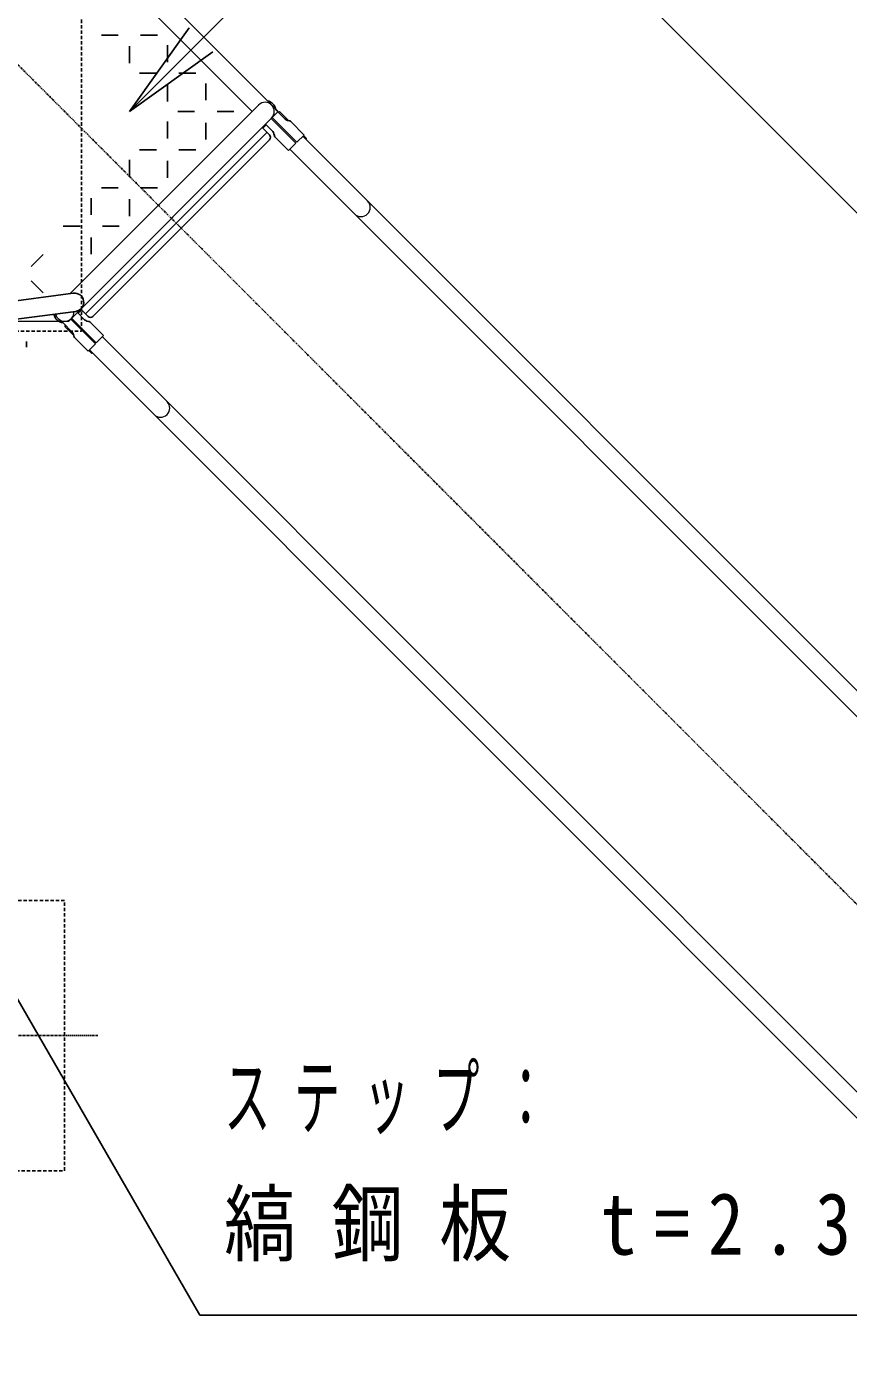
# Model space of a CAD drawing. Units: millimetres, scale not verified. Extents: x -19538 to 12, y -3090 to 13350.
# Drawn here: x -14579 to -13361, y 7690 to 9646 of the extents above; entities that cross this region are included whole.
import ezdxf

# ---------------------------------------------------------------- set-up
doc = ezdxf.new("R2010")
doc.units = ezdxf.units.MM
doc.linetypes.add('USER2', pattern=[6, 3, -1, 1, -1])
doc.linetypes.add('USER4', pattern=[8, 5, -3])
doc.layers.add('線', color=2, linetype='Continuous', lineweight=25)
doc.layers.add('補助', color=2, linetype='Continuous', lineweight=13)
doc.styles.add('ＭＳ ゴシック', font='')
doc.styles.get('ＭＳ ゴシック').set_extended_font_data('MS Gothic')

msp = doc.modelspace()

# ---------------------------------------------------------------- linework, layer by layer
at = {"layer": '線', "color": 20, "linetype": 'USER2'}
for p, q in [((-15015.998, 10013.463), (-12076.024, 7073.489)), ((-15172.533, 8152.283), (-14472.533, 8152.283))]:
    msp.add_line(p, q, dxfattribs=at)
at = {"layer": '線', "color": 7, "lineweight": 13}
for p, q in [((-14516.9, 9830.583), (-14206.315, 9519.998)), ((-14528.167, 9803.383), (-14244.782, 9519.998)), ((-14514.241, 9250.54), (-14235.165, 9529.615)), ((-14516.9, 9209.414), (-14206.315, 9519.998)), ((-14230.074, 9496.24), (-14498.775, 9227.539)), ((-11962.997, 7276.68), (-14169.687, 9483.37)), ((-11982.231, 7257.447), (-14188.92, 9464.137)), ((-14516.9, 9209.414), (-15128.167, 9209.414)), ((-12259.982, 6979.695), (-14466.672, 9186.385)), ((-12279.215, 6960.462), (-14485.905, 9167.152))]:
    msp.add_line(p, q, dxfattribs=at)
at = {"layer": '線'}
for p, q in [((-14443.122, 9633.135), (-14468.122, 9633.135)), ((-14384.985, 9633.135), (-14409.985, 9633.135)), ((-14426.554, 9616.567), (-14426.554, 9591.567)), ((-14369.985, 9618.135), (-14369.985, 9593.135)), ((-14386.554, 9576.567), (-14411.554, 9576.567)), ((-14328.417, 9576.567), (-14353.417, 9576.567)), ((-14369.985, 9559.998), (-14369.985, 9534.998)), ((-14313.417, 9561.567), (-14313.417, 9536.567)), ((-14369.985, 9504.998), (-14369.985, 9479.998)), ((-14329.985, 9519.998), (-14354.985, 9519.998)), ((-14271.848, 9519.998), (-14296.848, 9519.998)), ((-14179.94, 9473.117), (-14216.575, 9509.752)), ((-14178.667, 9474.39), (-14215.302, 9511.025)), ((-14195.931, 9508.765), (-14209.551, 9522.385)), ((-14205.679, 9518.513), (-14204.265, 9519.928)), ((-14190.839, 9506.501), (-14204.265, 9519.928)), ((-14190.176, 9506.35), (-14192.543, 9506.892)), ((-14167.849, 9485.209), (-14188.112, 9505.472)), ((-14223.003, 9489.169), (-14491.704, 9220.468)), ((-14313.417, 9503.43), (-14313.417, 9478.43)), ((-14230.074, 9496.24), (-14219.196, 9485.362)), ((-14229.013, 9495.179), (-14224.064, 9500.129)), ((-14214.316, 9490.381), (-14225.124, 9501.189)), ((-14211.9, 9484.625), (-14212.442, 9486.993)), ((-14178.667, 9474.39), (-14167.849, 9485.209)), ((-14164.153, 9479.816), (-14168.697, 9484.36)), ((-14219.196, 9478.291), (-14480.826, 9216.661)), ((-14190.759, 9462.298), (-14211.022, 9482.561)), ((-14179.94, 9473.117), (-14190.759, 9462.298)), ((-14165.143, 9478.826), (-14164.153, 9479.816)), ((-14426.554, 9448.43), (-14426.554, 9423.43)), ((-14386.554, 9463.43), (-14411.554, 9463.43)), ((-14369.985, 9446.861), (-14369.985, 9421.861)), ((-14328.417, 9463.43), (-14353.417, 9463.43)), ((-14443.122, 9406.861), (-14468.122, 9406.861)), ((-14384.985, 9406.861), (-14409.985, 9406.861)), ((-14483.122, 9391.861), (-14483.122, 9366.861)), ((-14426.554, 9390.293), (-14426.554, 9365.293)), ((-14499.691, 9350.293), (-14524.691, 9350.293)), ((-14441.554, 9350.293), (-14466.554, 9350.293)), ((-14483.122, 9333.724), (-14483.122, 9308.724)), ((-14554.405, 9308.283), (-14572.083, 9290.605)), ((-14572.083, 9269.392), (-14554.405, 9251.714)), ((-14620.401, 9236.496), (-14509.669, 9251.145)), ((-14616.834, 9209.531), (-14506.101, 9224.179)), ((-14476.925, 9176.132), (-14513.56, 9212.767)), ((-14475.652, 9177.405), (-14512.287, 9214.04)), ((-14492.916, 9211.781), (-14503.724, 9222.589)), ((-14502.664, 9221.529), (-14497.714, 9226.478)), ((-14498.775, 9227.539), (-14487.897, 9216.661)), ((-14511.301, 9193.396), (-14524.92, 9207.016)), ((-14522.463, 9201.73), (-14521.049, 9203.144)), ((-14509.037, 9188.303), (-14522.463, 9201.73)), ((-14487.16, 9209.365), (-14489.528, 9209.907)), ((-14464.834, 9188.224), (-14485.096, 9208.487)), ((-14579.183, 9171.414), (-14579.183, 9179.414)), ((-14508.885, 9187.641), (-14509.427, 9190.008)), ((-14487.744, 9165.314), (-14508.007, 9185.577)), ((-14476.925, 9176.132), (-14487.744, 9165.314)), ((-14475.652, 9177.405), (-14464.834, 9188.224)), ((-14482.351, 9161.618), (-14486.895, 9166.162)), ((-14482.351, 9161.618), (-14481.361, 9162.608))]:
    msp.add_line(p, q, dxfattribs=at)
at = {"layer": '線', "color": 4, "linetype": 'USER4'}
for points in [[(-15147.533, 9194.998), (-14497.533, 9194.998), (-14497.533, 9844.998), (-15147.533, 9844.998)], [(-15122.533, 8352.283), (-15122.533, 7952.283), (-14522.533, 7952.283), (-14522.533, 8352.283)]]:
    msp.add_lwpolyline(points, close=True, dxfattribs=at)
at = {"layer": '線', "color": 7, "lineweight": 13}
for centre, start, end in [((-14225.549, 9519.998), 315, 135), ((-14083.553, 9378.003), 225, 45), ((-14522.533, 9223.014), 191.74873, 3.32265), ((-14380.538, 9081.018), 225, 45)]:
    msp.add_arc(centre, 13.6, start, end, dxfattribs=at)
at = {"layer": '線'}
for centre, radius, start, end in [((-14225.549, 9519.998), 16.175, 8.4858, 77.77491), ((-14190.981, 9513.715), 7, 225, 257.10626), ((-14190.233, 9503.35), 3, 45, 88.90595), ((-14222.732, 9481.826), 5, 315, 45), ((-14219.265, 9485.431), 7, 12.89374, 45), ((-14208.901, 9484.683), 3, 181.09405, 225), ((-14507.885, 9237.662), 13.6, 277.53569, 97.53569), ((-14522.533, 9223.014), 16.175, 191.07709, 261.5142), ((-14487.966, 9216.73), 7, 225, 257.10626), ((-14484.361, 9220.197), 5, 225, 315), ((-14516.25, 9188.446), 7, 12.89374, 45), ((-14487.218, 9206.365), 3, 45, 88.90595), ((-14505.885, 9187.698), 3, 181.09405, 225)]:
    msp.add_arc(centre, radius, start, end, dxfattribs=at)
at = {"layer": '補助', "lineweight": 25}
for p, q in [((-14320.488, 9626.064), (-13397.196, 10549.356)), ((-14338.165, 9643.742), (-14426.554, 9519.998)), ((-14426.554, 9519.998), (-14320.488, 9626.064)), ((-14302.81, 9608.387), (-14426.554, 9519.998)), ((-14628.086, 8267.647), (-14322.533, 7738.415)), ((-14322.533, 7738.415), (-14272.533, 7738.415)), ((-14272.533, 7738.415), (-13215.159, 7738.415))]:
    msp.add_line(p, q, dxfattribs=at)
at = {"layer": '補助'}
msp.add_line((-14160.871, 10181.661), (-11741.249, 7762.038), dxfattribs=at)

# ---------------------------------------------------------------- texts
at = {"layer": '補助', "char_height": 91.64, "attachment_point": 1, "style": 'ＭＳ ゴシック'}
for s, insert in [('\\T1.5;\\W0.55;ステップ：', (-14286.283, 8107.165)), ('\\T1.5;\\W0.85;縞鋼板\\~t=2.3', (-14286.283, 7919.665))]:
    msp.add_mtext(s, dxfattribs=dict(at, insert=insert))

doc.saveas('drawing.dxf')
